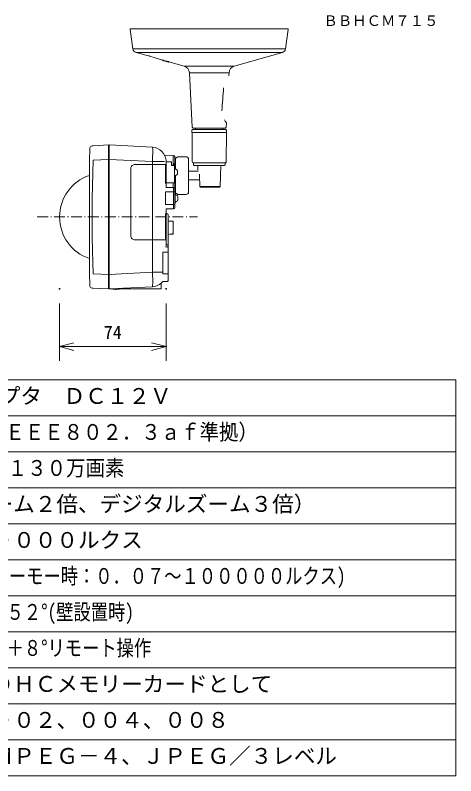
# Model space of a CAD drawing. Units: millimetres, scale not verified. Extents: x -62 to 63, y -57 to 57.
# Drawn here: x 1.3 to 62.5, y -56.7 to 48.9 of the extents above; entities that cross this region are included whole.
import ezdxf
from ezdxf.enums import TextEntityAlignment as Align

# ---------------------------------------------------------------- set-up
doc = ezdxf.new("R2010")
doc.units = ezdxf.units.MM
doc.header["$LTSCALE"] = 0.125
doc.header["$PDMODE"] = 32
doc.header["$PDSIZE"] = 0.0625
doc.linetypes.add('USER1', pattern=[18.5, 12, -3, 0.5, -3])
for name, color, linetype, lineweight in [('0-0_0', 7, 'Continuous', 9), ('0-1_WAKU', 1, 'Continuous', 18), ('0-5_GAIKEI', 1, 'Continuous', 18), ('0-6_SUNPO', 7, 'Continuous', 9)]:
    doc.layers.add(name, color=color, linetype=linetype, lineweight=lineweight)
for name, color, linetype in [('0-2_MOJI1', 7, 'Continuous'), ('0-3_TOUROKU', 7, 'Continuous'), ('0-4_Defpoints', 7, 'Continuous')]:
    doc.layers.add(name, color=color, linetype=linetype)
doc.styles.add('ＭＳ ゴシック', font='')
doc.styles.get('ＭＳ ゴシック').set_extended_font_data('MS Gothic')

# ---------------------------------------------------------------- blocks, each defined once
blk = doc.blocks.new('_OPEN30')
at = {"layer": '0-0_0'}
blk.add_line((0, 0), (-1, 0), dxfattribs=at)
blk.add_lwpolyline([(-1, 0.26795), (0, 0), (-1, -0.26795)], dxfattribs=at)
blk = doc.blocks.new('D8')
at = {"layer": '0-4_Defpoints'}
for p in [(8.3556, 7.8318), (23.1556, 7.832), (23.1557, -0.168)]:
    blk.add_point(p, dxfattribs=at)
at = {"layer": '0-6_SUNPO'}
for p, q in [((8.3556, 5.8318), (8.3557, -2.1682)), ((23.1557, 5.832), (23.1558, -2.168)), ((10.3557, -0.1681), (21.1557, -0.168))]:
    blk.add_line(p, q, dxfattribs=at)
at = {"layer": '0-6_SUNPO', "xscale": 2, "yscale": 2}
for p, rotation in [((8.3557, -0.1682), 180.00067), ((23.1557, -0.168), 0.00067)]:
    blk.add_blockref('_OPEN30', p, dxfattribs=dict(at, rotation=rotation))
at = {"layer": '0-6_SUNPO', "style": 'ＭＳ ゴシック'}
blk.add_text('74', height=1.833, rotation=0.001, dxfattribs=at).set_placement((14.5057, 0.3319), align=Align.BOTTOM_LEFT)

msp = doc.modelspace()

# ---------------------------------------------------------------- linework, layer by layer
at = {"layer": '0-1_WAKU', "color": 4}
for p, q in [((62.507, -1.7253), (-62.493, -1.7253)), ((62.507, -56.7253), (62.507, -1.7253)), ((-62.493, -56.7253), (62.507, -56.7253))]:
    msp.add_line(p, q, dxfattribs=at)
at = {"layer": '0-1_WAKU'}
for p, q in [((62.507, -6.7253), (-62.493, -6.7253)), ((62.507, -11.7253), (-62.493, -11.7253)), ((62.507, -16.7253), (-62.493, -16.7253)), ((62.507, -21.7253), (-62.493, -21.7253)), ((62.507, -26.7253), (-62.493, -26.7253)), ((62.507, -31.7253), (-62.493, -31.7253)), ((62.507, -36.7253), (-62.493, -36.7253)), ((62.507, -41.7253), (-62.493, -41.7253)), ((62.507, -46.7253), (-62.493, -46.7253)), ((62.507, -51.7253), (-62.493, -51.7253))]:
    msp.add_line(p, q, dxfattribs=at)
at = {"layer": '0-5_GAIKEI', "color": 7}
for p, q in [((17.6344, 44.2416), (17.255, 46.9406)), ((18.6866, 47.0545), (17.3541, 47.0545)), ((19.0225, 47.0545), (17.6539, 47.0545)), ((19.939, 47.0545), (18.5373, 47.0545)), ((18.6866, 47.0545), (38.9195, 47.0545)), ((38.8437, 44.2416), (39.223, 46.9406)), ((38.9967, 47.0545), (38.9195, 47.0545)), ((39.124, 47.0545), (38.9967, 47.0545)), ((18.6343, 43.5865), (18.0649, 43.7479)), ((18.6343, 43.5865), (18.641, 43.5847)), ((31.7177, 41.8497), (38.4132, 43.7479)), ((21.6398, 42.7344), (21.1471, 42.874)), ((24.7604, 41.8497), (22.639, 42.4511)), ((25.8835, 33.36), (25.4863, 40.9399)), ((30.9449, 40.485), (30.9535, 40.4973)), ((30.9713, 40.5493), (30.9918, 40.9399)), ((30.5946, 33.36), (30.6254, 33.9493)), ((25.839, 32.9412), (25.939, 33.0412)), ((25.839, 32.6412), (25.839, 32.9412)), ((25.989, 33.2545), (25.8835, 33.36)), ((30.489, 33.2545), (30.5946, 33.36)), ((30.639, 32.9412), (30.539, 33.0412)), ((30.639, 32.6412), (30.639, 32.9412)), ((25.8858, 28.5408), (25.8458, 32.6412)), ((25.8858, 28.5408), (25.8458, 32.6412)), ((30.5922, 28.5388), (30.6322, 32.6412)), ((30.5922, 28.5408), (30.6322, 32.6412)), ((12.1093, 30.7895), (11.953, 30.7813)), ((12.1093, 30.7895), (14.239, 30.9012)), ((20.3437, 30.5865), (14.339, 30.9012)), ((11.579, 28.7712), (11.6029, 28.7716)), ((11.579, 28.7712), (11.579, 13.9946)), ((22.239, 28.5892), (22.239, 25.0109)), ((30.4979, 28.4412), (30.5922, 28.5388)), ((25.9801, 28.4412), (25.9036, 28.5204)), ((26.1134, 28.4412), (25.9801, 28.4412)), ((26.0267, 28.4412), (26.0922, 28.4412)), ((26.0381, 28.1411), (26.0352, 28.4412)), ((26.0381, 28.1411), (26.139, 28.0412)), ((26.1134, 28.4412), (26.1406, 28.4412)), ((26.139, 28.0412), (26.4204, 28.0412)), ((26.1406, 28.4412), (30.4979, 28.4412)), ((26.27, 28.4412), (26.2474, 28.4412)), ((26.27, 28.4412), (26.3181, 28.4412)), ((26.4204, 28.0412), (30.0577, 28.0412)), ((26.6572, 27.3994), (26.646, 28.0412)), ((29.7814, 25.1411), (29.832, 28.0412)), ((30.0577, 28.0412), (30.339, 28.0412)), ((30.339, 28.0412), (30.44, 28.1411)), ((30.44, 28.1411), (30.4428, 28.4412)), ((30.4979, 28.4412), (30.5745, 28.5204)), ((25.339, 27.2412), (26.7255, 27.2412)), ((26.9281, 25.1411), (26.8969, 26.6394)), ((25.339, 26.0412), (26.8947, 26.0412)), ((22.1642, 24.3712), (22.1642, 22.6312)), ((29.6797, 25.0412), (29.7814, 25.1411)), ((22.239, 21.9914), (22.239, 21.3512)), ((22.239, 21.3512), (22.439, 21.3512)), ((22.539, 17.0412), (22.539, 21.2512)), ((22.539, 16.6512), (22.539, 17.0412)), ((22.539, 16.0012), (22.539, 16.6512)), ((22.539, 16.0012), (22.539, 13.0012)), ((22.539, 12.0512), (22.539, 13.0012)), ((21.7761, 11.9512), (22.439, 11.9512)), ((11.953, 11.021), (12.1093, 11.0128)), ((12.1093, 11.0128), (14.239, 10.9012)), ((20.3437, 11.2158), (14.339, 10.9012)), ((14.7737, 10.9012), (14.339, 10.9012))]:
    msp.add_line(p, q, dxfattribs=at)
at = {"layer": '0-5_GAIKEI'}
for p, q in [((21.3408, 47.0545), (19.939, 47.0545)), ((38.8437, 44.2416), (17.6344, 44.2416)), ((38.4132, 43.7479), (18.0649, 43.7479)), ((21.6398, 42.7022), (21.6398, 42.7344)), ((21.6398, 42.7344), (21.6598, 42.7287)), ((21.6598, 42.7022), (21.6598, 42.7287)), ((22.5881, 42.4032), (21.6689, 42.6638)), ((22.579, 42.4487), (22.579, 42.4761)), ((22.579, 42.4487), (22.639, 42.4487)), ((22.5881, 42.4032), (22.5882, 42.4102)), ((31.7177, 41.8497), (24.7604, 41.8497)), ((30.9918, 40.9399), (25.4863, 40.9399)), ((26.339, 33.0412), (26.339, 33.2545)), ((30.139, 33.0412), (30.139, 33.2545)), ((25.8458, 32.6412), (26.0528, 32.6412)), ((26.0528, 32.6412), (26.0753, 32.6412)), ((26.0753, 32.6412), (26.1606, 32.6412)), ((26.1606, 32.6412), (26.2579, 32.6412)), ((26.2579, 32.6412), (26.2885, 32.6412)), ((26.2885, 32.6412), (26.5232, 32.6412)), ((26.5232, 32.6412), (26.5609, 32.6412)), ((26.5609, 32.6412), (26.8407, 32.6412)), ((26.8407, 32.6412), (26.8843, 32.6412)), ((26.8843, 32.6412), (27.2007, 32.6412)), ((27.2007, 32.6412), (27.2489, 32.6412)), ((27.2489, 32.6412), (27.5922, 32.6412)), ((27.5922, 32.6412), (27.6436, 32.6412)), ((27.6436, 32.6412), (28.0033, 32.6412)), ((28.0033, 32.6412), (28.0564, 32.6412)), ((28.0564, 32.6412), (28.4217, 32.6412)), ((28.4217, 32.6412), (28.4747, 32.6412)), ((28.4747, 32.6412), (28.8344, 32.6412)), ((28.8344, 32.6412), (28.8859, 32.6412)), ((28.8859, 32.6412), (29.2291, 32.6412)), ((29.2291, 32.6412), (29.2774, 32.6412)), ((29.2774, 32.6412), (29.5937, 32.6412)), ((29.5937, 32.6412), (29.6373, 32.6412)), ((29.6373, 32.6412), (29.9172, 32.6412)), ((29.9172, 32.6412), (29.9548, 32.6412)), ((29.9548, 32.6412), (30.1896, 32.6412)), ((30.1896, 32.6412), (30.2202, 32.6412)), ((30.2202, 32.6412), (30.6322, 32.6412)), ((14.239, 28.9039), (14.239, 30.9012)), ((14.239, 30.6594), (14.339, 30.6612)), ((14.339, 28.9039), (14.339, 30.9012)), ((12.1093, 28.7923), (14.239, 28.9039)), ((14.239, 28.9039), (14.339, 28.9039)), ((14.239, 12.8984), (14.239, 28.9039)), ((22.0074, 28.5892), (20.3437, 28.5892)), ((20.3437, 28.5892), (20.3437, 28.2211)), ((23.2425, 29.4446), (22.0368, 29.4656)), ((22.239, 28.5892), (22.2372, 28.5892)), ((22.999, 28.5581), (22.239, 28.5714)), ((23.2425, 28.0657), (23.2425, 29.4446)), ((23.439, 27.7509), (23.439, 29.2446)), ((23.439, 28.9512), (23.539, 28.9512)), ((23.439, 27.7509), (23.439, 28.9512)), ((23.539, 27.835), (23.539, 29.0289)), ((23.6382, 29.1289), (23.739, 29.1298)), ((23.739, 29.1412), (23.8019, 29.204)), ((23.739, 29.1303), (23.739, 29.1412)), ((23.739, 29.1243), (23.739, 29.1303)), ((23.8019, 29.204), (23.8193, 29.2214)), ((23.8193, 29.2214), (23.827, 29.229)), ((23.8546, 29.2404), (25.039, 29.2404)), ((23.8556, 29.2404), (25.039, 29.2404)), ((25.039, 29.2412), (25.1495, 29.2354)), ((17.339, 18.3011), (17.339, 27.6012)), ((17.9389, 28.2012), (22.1431, 28.2012)), ((20.3437, 28.1612), (20.3437, 17.7412)), ((22.1431, 28.2012), (22.1431, 25.6093)), ((22.9988, 28.0772), (23.4008, 28.0582)), ((22.9988, 28.0772), (23.299, 28.0631)), ((22.999, 28.0565), (23.399, 28.037)), ((23.399, 28.0583), (23.4008, 28.0582)), ((23.399, 28.037), (23.399, 28.0583)), ((23.399, 28.037), (23.399, 27.1012)), ((23.4338, 27.7512), (23.399, 27.7512)), ((23.399, 27.7512), (23.399, 27.4128)), ((23.5275, 27.5815), (23.4915, 27.7076)), ((23.539, 27.6035), (23.5212, 27.6035)), ((23.539, 27.5597), (23.539, 27.835)), ((23.399, 27.4128), (23.399, 26.4512)), ((23.399, 27.1012), (23.399, 25.6512)), ((23.4338, 26.4512), (23.399, 26.4512)), ((23.399, 25.8494), (23.399, 26.4512)), ((23.439, 26.4514), (23.439, 25.6788)), ((23.439, 24.9577), (23.439, 26.4514)), ((23.5275, 26.6208), (23.4915, 26.4947)), ((23.539, 24.2534), (23.539, 26.6426)), ((23.816, 27.0755), (23.8194, 27.073)), ((23.8162, 27.2919), (23.8162, 27.3012)), ((23.8162, 27.0412), (23.8162, 27.1612)), ((23.8162, 27.1612), (23.819, 27.1612)), ((23.8162, 27.0412), (23.8162, 27.1612)), ((23.8162, 27.0412), (23.819, 27.0412)), ((23.8162, 26.9012), (23.8162, 26.9104)), ((23.8178, 26.9256), (23.8194, 26.9273)), ((23.819, 27.2495), (23.819, 27.1779)), ((23.819, 27.1779), (23.819, 27.1612)), ((23.819, 27.0412), (23.819, 26.9528)), ((23.8194, 27.073), (23.827, 27.0667)), ((23.8194, 26.9273), (23.827, 26.9357)), ((23.8272, 26.9353), (23.8272, 27.0672)), ((25.339, 27.1608), (25.339, 27.2412)), ((25.339, 26.1215), (25.339, 27.1608)), ((22.1431, 25.6093), (22.1298, 25.6091)), ((23.399, 25.6512), (22.239, 25.6309)), ((23.2425, 24.9712), (23.2425, 25.6484)), ((23.539, 25.6788), (23.439, 25.6788)), ((23.439, 24.8911), (23.439, 25.6788)), ((25.339, 26.0412), (25.339, 26.1215)), ((22.1642, 24.3712), (23.279, 24.3712)), ((22.239, 25.0109), (22.2213, 25.0106)), ((22.2384, 24.9712), (22.239, 24.9712)), ((22.239, 24.9711), (22.239, 25.0109)), ((22.239, 24.9712), (22.239, 24.9683)), ((22.239, 24.9712), (23.279, 24.9712)), ((23.279, 24.9712), (23.279, 24.3712)), ((23.279, 24.3712), (23.479, 24.3712)), ((23.479, 24.7712), (23.479, 24.3712)), ((23.479, 24.1012), (23.479, 24.7012)), ((23.479, 23.5012), (23.479, 24.3712)), ((23.479, 24.3312), (23.539, 24.3312)), ((26.9281, 25.1411), (29.5748, 25.1411)), ((29.5748, 25.1411), (29.7814, 25.1411)), ((23.5138, 24.1512), (23.479, 24.1512)), ((23.479, 24.1512), (23.479, 23.8128)), ((23.479, 22.3012), (23.479, 24.1012)), ((23.479, 23.8128), (23.479, 22.8512)), ((23.479, 22.6312), (23.479, 23.5012)), ((23.5138, 24.1512), (23.5138, 23.8128)), ((23.5138, 23.8128), (23.5138, 22.8512)), ((23.6075, 23.9815), (23.5715, 24.1076)), ((23.6382, 24.1534), (23.739, 24.1525)), ((23.739, 24.152), (23.739, 24.158)), ((23.739, 24.1412), (23.739, 24.152)), ((23.8015, 24.0787), (23.739, 24.1412)), ((23.8015, 24.0787), (23.8193, 24.0609)), ((23.8193, 24.0609), (23.8273, 24.0529)), ((23.8546, 24.0419), (25.039, 24.0419)), ((23.8962, 23.6919), (23.8962, 23.7012)), ((23.8962, 23.4412), (23.8962, 23.5612)), ((23.8962, 23.5612), (23.899, 23.5612)), ((23.8962, 23.4412), (23.8962, 23.5612)), ((23.8962, 23.4412), (23.899, 23.4412)), ((23.8962, 23.3012), (23.8962, 23.3104)), ((23.899, 23.6495), (23.899, 23.5779)), ((23.899, 23.5779), (23.899, 23.5612)), ((23.899, 23.4412), (23.899, 23.3528)), ((25.039, 24.0412), (25.1495, 24.0469)), ((23.279, 22.6312), (23.479, 22.6312)), ((23.279, 22.6312), (23.279, 22.0312)), ((23.5138, 22.8512), (23.479, 22.8512)), ((23.479, 22.6312), (23.479, 22.2312)), ((23.6075, 23.0208), (23.5715, 22.8947)), ((22.1431, 21.393), (22.1431, 17.7012)), ((22.239, 21.9914), (22.2213, 21.9917)), ((22.239, 22.0312), (22.2384, 22.0312)), ((22.239, 22.034), (22.239, 22.0312)), ((22.239, 22.0312), (23.279, 22.0312)), ((22.239, 21.9914), (22.239, 22.0312)), ((22.239, 21.3512), (22.239, 16.8976)), ((22.539, 21.0013), (22.539, 21.0486)), ((22.9798, 20.3246), (22.539, 20.3301)), ((23.1798, 20.3222), (22.6998, 20.3281)), ((23.239, 20.2504), (23.239, 20.2622)), ((23.239, 20.2504), (23.239, 18.9777)), ((23.2013, 18.6193), (22.539, 18.4238)), ((22.7605, 18.4892), (23.1798, 18.4944)), ((23.239, 18.9211), (23.239, 18.9777)), ((23.239, 18.8143), (23.239, 18.9211)), ((23.239, 18.8143), (23.239, 18.8006)), ((23.239, 18.8006), (23.239, 18.6592)), ((23.239, 18.5661), (23.239, 18.6592)), ((23.239, 18.5544), (23.239, 18.5661)), ((22.1431, 17.7012), (17.9389, 17.7012)), ((20.3437, 17.6812), (20.3437, 13.2131)), ((22.239, 17.0412), (22.439, 17.0412)), ((22.539, 17.0412), (22.439, 17.0412)), ((21.7906, 16.0012), (22.439, 16.0012)), ((22.1724, 16.7512), (22.439, 16.7512)), ((22.539, 16.0012), (22.439, 16.0012)), ((11.579, 13.9946), (11.579, 13.0312)), ((11.579, 13.0312), (11.6029, 13.0307)), ((12.1093, 13.01), (14.239, 12.8984)), ((14.239, 12.8984), (14.339, 12.8984)), ((14.239, 10.9012), (14.239, 12.8984)), ((20.3437, 13.2131), (14.339, 12.8984)), ((14.339, 10.9012), (14.339, 12.8984)), ((21.7761, 13.0012), (22.439, 13.0012)), ((22.539, 13.0012), (22.439, 13.0012)), ((21.539, 11.6932), (21.539, 11.1012)), ((14.239, 11.1429), (14.339, 11.1412)), ((21.479, 10.9012), (15.8844, 10.9012)), ((21.539, 10.9612), (21.539, 11.1012))]:
    msp.add_line(p, q, dxfattribs=at)
at = {"layer": '0-5_GAIKEI', "linetype": 'USER1'}
msp.add_line((4.3393, 20.9012), (26.5901, 20.9012), dxfattribs=at)
at = {"layer": '0-5_GAIKEI', "color": 7}
for points in [[(21.1471, 42.874), (20.5762, 43.0566), (19.9277, 43.2468), (19.8851, 43.2588)], [(11.6029, 12.8012), (11.6029, 20.9012), (11.6029, 29.0012)], [(27.0402, 25.0412), (29.4867, 25.0412), (29.6797, 25.0412)]]:
    msp.add_lwpolyline(points, dxfattribs=at)
at = {"layer": '0-5_GAIKEI'}
for points in [[(21.6398, 42.7022), (21.6598, 42.7022), (21.6582, 42.6886), (21.6593, 42.6767), (21.663, 42.6681), (21.6689, 42.6638)], [(22.579, 42.4487), (22.5776, 42.4352), (22.5788, 42.4234), (22.5824, 42.4147), (22.5882, 42.4102)], [(22.639, 42.4416), (22.639, 42.4487), (22.639, 42.4582)], [(25.939, 33.0412), (26.2472, 33.0412), (30.539, 33.0412)], [(30.489, 33.2545), (26.2645, 33.2545), (25.989, 33.2545)], [(20.3437, 28.5892), (20.362, 28.9774), (20.3756, 29.3508), (20.3838, 29.6825), (20.3868, 29.9756), (20.3852, 30.194), (20.3796, 30.3683), (20.3723, 30.4722), (20.3628, 30.5434), (20.355, 30.5726), (20.3495, 30.5828), (20.3437, 30.5865)], [(12.1093, 28.7923), (12.0466, 27.008), (11.9999, 25.2233), (11.9691, 23.4382), (11.9544, 21.6529), (11.9557, 19.8675), (11.9729, 18.0823), (12.0062, 16.2972), (12.0555, 14.5125), (12.1093, 13.01)], [(20.3437, 28.5892), (14.339, 28.9039), (14.339, 12.8984)], [(22.999, 28.0565), (22.999, 28.1657), (22.999, 28.5581)], [(25.339, 24.2467), (25.339, 27.8384), (25.339, 29.0356)], [(23.299, 28.0631), (23.299, 28.3012), (23.399, 28.3012)], [(23.399, 25.9012), (23.399, 26.5012), (23.399, 28.3012)], [(22.1642, 22.6312), (23.279, 22.6312), (23.279, 24.3712)], [(21.7906, 16.0012), (21.7906, 13.2131), (20.3437, 13.2131)], [(20.3437, 11.2158), (20.3451, 11.2161), (20.3465, 11.2167), (20.3492, 11.219), (20.3546, 11.2287), (20.3662, 11.2789), (20.3785, 11.4135), (20.3864, 11.6938), (20.3828, 12.1704), (20.3614, 12.8395), (20.3437, 13.2131)], [(22.539, 12.4805), (22.539, 12.4811), (22.539, 12.4816)]]:
    msp.add_lwpolyline(points, dxfattribs=at)
at = {"layer": '0-5_GAIKEI', "color": 7}
for centre, radius, start, end in [((17.3541, 46.9545), 0.1, 90, 188), ((39.124, 46.9545), 0.1, 352, 90), ((18.2285, 44.3251), 0.6, 188, 254.17177), ((8.8047, 3.4875), 41.2861, 74.43194, 76.22647), ((8.7967, 3.4604), 41.3143, 74.43134, 76.21502), ((38.2495, 44.3251), 0.6, 285.82823, 352), ((38.3369, 101.5935), 61.1816, 254.18191, 255.0747), ((24.4876, 40.8876), 1, 3, 74.17178), ((31.9904, 40.8876), 1, 105.82822, 177), ((30.8689, 40.5554), 0.1026, 325.5443, 356.59194), ((-676.9679, 88.5595), 708.9434, 355.71972, 355.97905), ((-676.8082, 88.547), 708.7832, 355.71975, 355.97916), ((35.4789, 37.405), 5.9365, 210.25476, 214.76142), ((30.5237, 33.9539), 0.1019, 357.38506, 34.26998), ((11.9687, 30.4818), 0.3, 93, 177.25361), ((211.6889, 20.9012), 200.2498, 177.25361, 177.68178), ((20.239, 28.5892), 2, 2.0068, 87.00001), ((25.7386, 26.6177), 1.1585, 1.07284, 10.51243), ((26.9275, 25.122), 0.0191, 88.12681, 113.33594), ((33.3916, 32.9243), 10.1235, 230.26232, 231.14169), ((22.439, 21.2512), 0.1, 0, 90), ((211.6889, 20.9012), 200.2498, 182.31821, 182.74638), ((20.239, 13.2131), 2, 273.00001, 320.87789), ((22.439, 12.0512), 0.1, 270, 0.00001), ((11.9687, 11.3205), 0.3, 182.74638, 266.99999), ((15.329, 13.4412), 2.6, 255.87356, 270), ((15.329, 13.4412), 2.6, 270, 290.12644)]:
    msp.add_arc(centre, radius, start, end, dxfattribs=at)
at = {"layer": '0-5_GAIKEI'}
for centre, radius, start, end in [((21.6798, 42.7022), 0.04, 180.00001, 254.17172), ((38.6249, 102.4005), 62.062, 254.13587, 255.0162), ((38.6017, 102.2494), 61.9449, 254.13615, 255.0182), ((22.3998, 41.7528), 0.745, 71.26755, 76.08374), ((22.599, 42.4487), 0.04, 254.23628, 359.984), ((22.599, 42.4417), 0.04, 254.19183, 359.97996), ((21.6977, 28.6203), 0.5404, 352.20177, 356.70382), ((21.509, 28.6304), 0.7293, 356.76004, 2.26452), ((20.239, 28.5892), 2, 0, 2.00682), ((23.239, 29.2446), 0.2, 0, 89), ((23.639, 29.0289), 0.1, 90.5, 180.00001), ((23.8556, 29.2002), 0.0402, 89.96489, 134.58243), ((25.139, 29.0356), 0.2, 0.00001, 87), ((17.9389, 27.6013), 0.5999, 89.99605, 180.00395), ((23.4338, 27.6912), 0.06, 15.9454, 90), ((23.5852, 27.598), 0.06, 195.9454, 262.1976), ((23.539, 27.2612), 0.28, 8.21321, 82.1976), ((13.539, 20.9012), 6.1, 108.74281, 251.2572), ((23.4338, 26.5112), 0.06, 270, 344.0546), ((23.5852, 26.6043), 0.06, 97.8024, 164.0546), ((23.539, 26.9412), 0.28, 277.8024, 351.78679), ((23.5081, 27.2498), 0.3109, 359.93867, 7.78827), ((23.5081, 27.2498), 0.3109, 359.93867, 7.78827), ((23.5081, 26.9525), 0.3109, 352.21174, 0.06132), ((23.5081, 26.9525), 0.3109, 352.21174, 0.06132), ((23.279, 24.7712), 0.2, 0, 90), ((23.239, 24.9577), 0.2, 343.65507, 0), ((23.5138, 24.0912), 0.06, 15.9454, 90), ((23.639, 24.2534), 0.1, 180.00001, 269.5), ((23.6652, 23.998), 0.06, 195.9454, 262.1976), ((23.619, 23.6612), 0.28, 8.21321, 82.1976), ((23.619, 23.3412), 0.28, 277.8024, 351.78679), ((23.8534, 24.078), 0.0361, 223.86714, 271.90339), ((23.5881, 23.6498), 0.3109, 359.93867, 7.78827), ((23.5881, 23.6498), 0.3109, 359.93867, 7.78827), ((23.5881, 23.3525), 0.3109, 352.21174, 0.06132), ((23.5881, 23.3525), 0.3109, 352.21174, 0.06132), ((25.139, 24.2467), 0.2, 273.00001, 0.00001), ((23.279, 22.2312), 0.2, 270, 0), ((23.5138, 22.9112), 0.06, 270, 344.0546), ((23.6652, 23.0043), 0.06, 97.8024, 164.0546), ((23.179, 20.2621), 0.06, 1.81515, 87.4777), ((17.9389, 18.301), 0.5999, 179.99604, 270.00396), ((23.179, 18.5544), 0.06, 272.52231, 358.18485), ((22.439, 16.6512), 0.1, 0, 90), ((20.239, 13.2131), 1.5516, 352.14882, 359.99998), ((15.3291, 13.4412), 2.6, 245.21395, 247.61859), ((21.479, 10.9612), 0.06, 270, 0)]:
    msp.add_arc(centre, radius, start, end, dxfattribs=at)

# ---------------------------------------------------------------- block references
at = {"layer": '0-6_SUNPO'}
msp.add_blockref('D8', (-0.9164, 3.0681), dxfattribs=at)

# ---------------------------------------------------------------- texts
at = {"layer": '0-2_MOJI1', "style": 'ＭＳ ゴシック'}
for s, p in [('専用ＡＣアダプタ\u3000ＤＣ１２Ｖ', (-18.993, -5.7253)), ('６倍(Ｅｘ ズーム２倍、デジタルズーム３倍）', (-19.993, -20.7253)), ('０．６～１０００００ルクス', (-19.993, -25.7253)), ('専用ＳＤ／ＳＤＨＣメモリーカードとして', (-19.993, -45.7253)), ('ＢＢ－ＨＣＣ００２、００４、００８', (-19.993, -50.7253)), ('Ｈ．２６４、ＭＰＥＧ－４、ＪＰＥＧ／３レベル', (-19.993, -55.7253))]:
    msp.add_text(s, height=2.199, dxfattribs=at).set_placement(p, align=Align.BOTTOM_LEFT)
for s, width, p in [('ＰｏＥ給電（ＩＥＥＥ８０２．３ａｆ準拠）', 0.9, (-18.993, -10.7253)), ('１／３インチ 約１３０万画素', 0.9, (-19.993, -15.7253)), ('(カラーナイトビューモー時：０．０７～１０００００ルクス)', 0.8, (-19.993, -30.7253)), ('パン：－５２°～＋５２°(壁設置時)', 0.8, (-19.993, -35.7253)), ('チルト：－４５°～＋８°リモート操作', 0.8, (-19.993, -40.7253))]:
    msp.add_text(s, height=2.199, dxfattribs=dict(at, width=width)).set_placement(p, align=Align.BOTTOM_LEFT)
at = {"layer": '0-3_TOUROKU', "style": 'ＭＳ ゴシック'}
msp.add_text('ＢＢＨＣＭ７１５', height=1.466, dxfattribs=at).set_placement((44.1069, 46.9907), align=Align.BOTTOM_LEFT)

doc.saveas('drawing.dxf')
